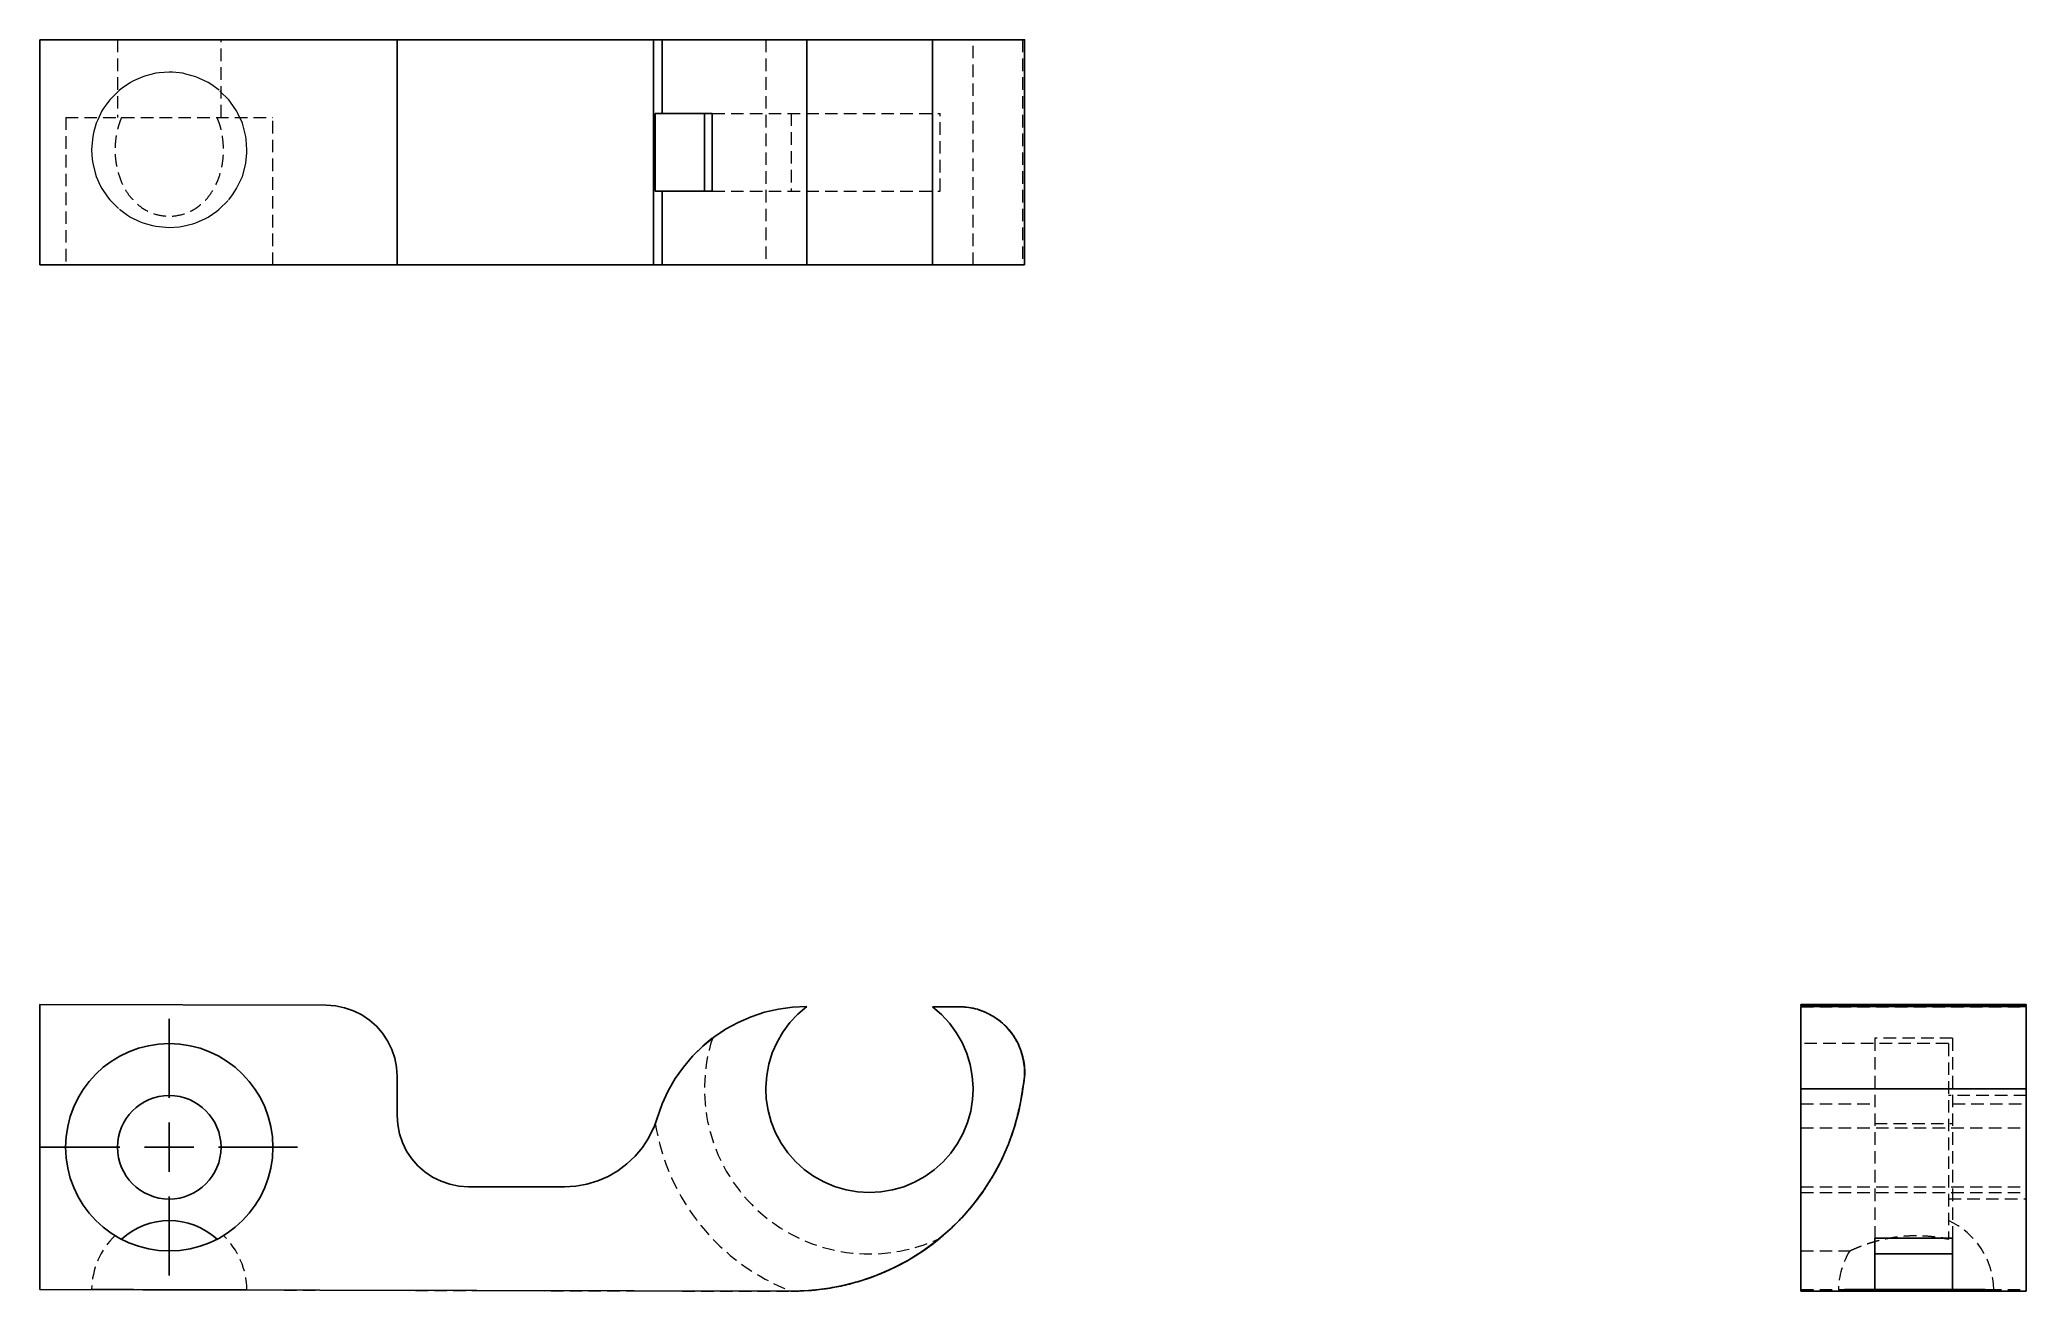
# Model space of a CAD drawing. Header units: millimetres. Extents: x 33 to 234, y 42 to 169.
import ezdxf

# ---------------------------------------------------------------- set-up
doc = ezdxf.new("R2010")
doc.units = ezdxf.units.MM
doc.linetypes.add('HIDDEN', pattern=[1.905, 1.27, -0.635])
doc.layers.add('10', color=7, linetype='Continuous')

# ---------------------------------------------------------------- blocks, each defined once
blk = doc.blocks.new('SW_CENTERMARKSYMBOL_0')
at = {"layer": '10', "color": 0}
for p, q in [((0, 5), (0, 13.01)), ((0, 0), (0, 2.5)), ((-5, 0), (-13.01, 0)), ((0, 0), (-2.5, 0)), ((0, 0), (0, -2.5)), ((0, 0), (2.5, 0)), ((5, 0), (13.01, 0)), ((0, -5), (0, -13.01))]:
    blk.add_line(p, q, dxfattribs=at)

msp = doc.modelspace()

# ---------------------------------------------------------------- linework, layer by layer
at = {"color": 7, "linetype": 'Continuous', "lineweight": 25}
for p, q in [((33.05, 146.58), (33.05, 169.42)), ((33.05, 169.42), (62.08, 169.42)), ((62.08, 169.42), (63.02, 169.42)), ((63.02, 169.42), (63.95, 169.42)), ((63.95, 169.42), (64.84, 169.42)), ((64.84, 169.42), (65.69, 169.42)), ((65.69, 169.42), (66.47, 169.42)), ((66.47, 169.42), (67.18, 169.42)), ((67.18, 169.42), (67.8, 169.42)), ((67.8, 169.42), (68.32, 169.42)), ((68.32, 169.42), (68.74, 169.42)), ((68.74, 169.42), (69.04, 169.42)), ((69.04, 169.42), (69.22, 169.42)), ((69.22, 169.42), (69.28, 169.42)), ((69.28, 146.58), (69.28, 169.42)), ((69.28, 169.42), (69.34, 169.42)), ((69.34, 169.42), (69.52, 169.42)), ((69.52, 169.42), (69.82, 169.42)), ((69.82, 169.42), (70.24, 169.42)), ((70.24, 169.42), (70.76, 169.42)), ((70.76, 169.42), (71.39, 169.42)), ((71.39, 169.42), (72.1, 169.42)), ((72.1, 169.42), (72.88, 169.42)), ((72.88, 169.42), (73.73, 169.42)), ((73.73, 169.42), (74.63, 169.42)), ((74.63, 169.42), (75.55, 169.42)), ((75.55, 169.42), (76.5, 169.42)), ((76.5, 169.42), (86.24, 169.42)), ((86.24, 169.42), (87.39, 169.42)), ((87.39, 169.42), (88.51, 169.42)), ((88.51, 169.42), (89.61, 169.42)), ((89.61, 169.42), (90.66, 169.42)), ((90.66, 169.42), (91.66, 169.42)), ((91.66, 169.42), (92.57, 169.42)), ((92.57, 169.42), (93.41, 169.42)), ((93.41, 169.42), (94.14, 169.42)), ((94.14, 169.42), (94.77, 169.42)), ((94.77, 169.42), (95.28, 169.42)), ((95.28, 146.58), (95.28, 169.42)), ((95.29, 169.42), (96.15, 169.42)), ((96.15, 161.94), (96.15, 169.42)), ((96.16, 169.42), (96.76, 169.42)), ((96.76, 169.42), (97.47, 169.42)), ((97.47, 169.42), (98.3, 169.42)), ((98.3, 169.42), (99.23, 169.42)), ((99.23, 169.42), (100.26, 169.42)), ((100.26, 169.42), (101.38, 169.42)), ((101.38, 169.42), (102.57, 169.42)), ((102.57, 169.42), (103.84, 169.42)), ((103.84, 169.42), (105.16, 169.42)), ((105.16, 169.42), (106.53, 169.42)), ((106.53, 169.42), (107.94, 169.42)), ((107.94, 169.42), (109.37, 169.42)), ((109.37, 169.42), (110.81, 169.42)), ((110.81, 146.58), (110.81, 169.42)), ((110.84, 169.42), (111.5, 169.42)), ((111.5, 169.42), (112.54, 169.42)), ((112.54, 169.42), (113.63, 169.42)), ((113.63, 169.42), (114.78, 169.42)), ((114.78, 169.42), (115.94, 169.42)), ((115.94, 169.42), (117.13, 169.42)), ((117.13, 169.42), (118.32, 169.42)), ((118.32, 169.42), (119.49, 169.42)), ((119.49, 169.42), (120.63, 169.42)), ((120.63, 169.42), (121.73, 169.42)), ((121.73, 169.42), (122.77, 169.42)), ((122.77, 169.42), (123.52, 169.42)), ((123.54, 146.58), (123.54, 169.42)), ((123.55, 169.42), (126.32, 169.42)), ((132.89, 146.58), (132.89, 169.42)), ((95.45, 154.06), (95.45, 161.94)), ((96.15, 161.94), (95.45, 161.94)), ((96.16, 161.94), (101.23, 161.94)), ((100.42, 161.94), (100.42, 154.06)), ((101.23, 161.94), (101.23, 154.06)), ((96.15, 154.06), (95.45, 154.06)), ((96.15, 146.58), (96.15, 154.06)), ((96.16, 154.06), (101.23, 154.06)), ((62.08, 146.58), (33.05, 146.58)), ((63.02, 146.58), (62.08, 146.58)), ((63.95, 146.58), (63.02, 146.58)), ((64.84, 146.58), (63.95, 146.58)), ((65.69, 146.58), (64.84, 146.58)), ((66.47, 146.58), (65.69, 146.58)), ((67.18, 146.58), (66.47, 146.58)), ((67.8, 146.58), (67.18, 146.58)), ((68.32, 146.58), (67.8, 146.58)), ((68.74, 146.58), (68.32, 146.58)), ((69.04, 146.58), (68.74, 146.58)), ((69.22, 146.58), (69.04, 146.58)), ((69.28, 146.58), (69.22, 146.58)), ((69.34, 146.58), (69.28, 146.58)), ((69.52, 146.58), (69.34, 146.58)), ((69.82, 146.58), (69.52, 146.58)), ((70.24, 146.58), (69.82, 146.58)), ((70.76, 146.58), (70.24, 146.58)), ((71.39, 146.58), (70.76, 146.58)), ((72.1, 146.58), (71.39, 146.58)), ((72.88, 146.58), (72.1, 146.58)), ((73.73, 146.58), (72.88, 146.58)), ((74.63, 146.58), (73.73, 146.58)), ((75.55, 146.58), (74.63, 146.58)), ((76.5, 146.58), (75.55, 146.58)), ((86.24, 146.58), (76.5, 146.58)), ((87.39, 146.58), (86.24, 146.58)), ((88.51, 146.58), (87.39, 146.58)), ((89.61, 146.58), (88.51, 146.58)), ((90.66, 146.58), (89.61, 146.58)), ((91.66, 146.58), (90.66, 146.58)), ((92.57, 146.58), (91.66, 146.58)), ((93.41, 146.58), (92.57, 146.58)), ((94.14, 146.58), (93.41, 146.58)), ((94.77, 146.58), (94.14, 146.58)), ((95.28, 146.58), (94.77, 146.58)), ((96.15, 146.58), (95.29, 146.58)), ((96.76, 146.58), (96.16, 146.58)), ((97.47, 146.58), (96.76, 146.58)), ((98.3, 146.58), (97.47, 146.58)), ((99.23, 146.58), (98.3, 146.58)), ((100.26, 146.58), (99.23, 146.58)), ((101.38, 146.58), (100.26, 146.58)), ((102.57, 146.58), (101.38, 146.58)), ((103.84, 146.58), (102.57, 146.58)), ((105.16, 146.58), (103.84, 146.58)), ((106.53, 146.58), (105.16, 146.58)), ((107.94, 146.58), (106.53, 146.58)), ((109.37, 146.58), (107.94, 146.58)), ((110.81, 146.58), (109.37, 146.58)), ((111.5, 146.58), (110.84, 146.58)), ((112.54, 146.58), (111.5, 146.58)), ((113.63, 146.58), (112.54, 146.58)), ((114.78, 146.58), (113.63, 146.58)), ((115.94, 146.58), (114.78, 146.58)), ((117.13, 146.58), (115.94, 146.58)), ((118.32, 146.58), (117.13, 146.58)), ((119.49, 146.58), (118.32, 146.58)), ((120.63, 146.58), (119.49, 146.58)), ((121.73, 146.58), (120.63, 146.58)), ((122.77, 146.58), (121.73, 146.58)), ((123.52, 146.58), (122.77, 146.58)), ((126.32, 146.58), (123.55, 146.58)), ((127.22, 146.58), (126.32, 146.58)), ((128.1, 146.58), (127.22, 146.58)), ((128.95, 146.58), (128.1, 146.58)), ((129.74, 146.58), (128.95, 146.58)), ((130.48, 146.58), (129.74, 146.58)), ((131.13, 146.58), (130.48, 146.58)), ((131.69, 146.58), (131.13, 146.58)), ((132.16, 146.58), (131.69, 146.58)), ((132.51, 146.58), (132.16, 146.58)), ((132.75, 146.58), (132.51, 146.58)), ((132.87, 146.58), (132.75, 146.58)), ((33.05, 71.58), (33.05, 42.69)), ((62.08, 71.51), (33.05, 71.58)), ((63.02, 71.44), (62.08, 71.51)), ((63.95, 71.25), (63.02, 71.44)), ((64.84, 70.95), (63.95, 71.25)), ((65.69, 70.53), (64.84, 70.95)), ((66.47, 70), (65.69, 70.53)), ((106.53, 70.8), (105.16, 70.34)), ((107.94, 71.12), (106.53, 70.8)), ((109.37, 71.32), (107.94, 71.12)), ((109.09, 69.74), (109.91, 70.61)), ((110.81, 71.38), (109.37, 71.32)), ((109.91, 70.61), (110.81, 71.38)), ((123.55, 71.35), (124.45, 70.57)), ((126.32, 71.34), (123.55, 71.35)), ((124.45, 70.57), (125.26, 69.7)), ((127.22, 71.28), (126.32, 71.35)), ((126.32, 71.35), (126.32, 71.35)), ((128.1, 71.09), (127.22, 71.28)), ((128.95, 70.78), (128.1, 71.09)), ((129.74, 70.36), (128.95, 70.78)), ((211.58, 71.58), (234.42, 71.58)), ((211.58, 71.51), (211.58, 71.58)), ((211.58, 71.51), (234.42, 71.51)), ((211.58, 71.44), (211.58, 71.51)), ((211.58, 71.41), (211.58, 71.44)), ((211.58, 71.38), (234.42, 71.38)), ((211.58, 71.28), (211.58, 71.35)), ((211.58, 71.09), (211.58, 71.28)), ((211.58, 70.78), (211.58, 71.09)), ((211.58, 70.36), (211.58, 70.78)), ((234.42, 71.58), (234.42, 71.51)), ((234.42, 71.51), (234.42, 71.44)), ((234.42, 71.44), (234.42, 71.41)), ((67.18, 69.38), (66.47, 70)), ((67.8, 68.67), (67.18, 69.38)), ((68.32, 67.88), (67.8, 68.67)), ((102.57, 69.07), (101.38, 68.27)), ((103.84, 69.77), (102.57, 69.07)), ((105.16, 70.34), (103.84, 69.77)), ((107.79, 67.76), (108.39, 68.79)), ((108.39, 68.79), (109.09, 69.74)), ((125.26, 69.7), (125.96, 68.74)), ((125.96, 68.74), (126.55, 67.71)), ((130.48, 69.84), (129.74, 70.36)), ((131.13, 69.22), (130.48, 69.84)), ((131.69, 68.52), (131.13, 69.22)), ((132.16, 67.75), (131.69, 68.52)), ((211.58, 69.84), (211.58, 70.36)), ((211.58, 69.22), (211.58, 69.84)), ((211.58, 68.52), (211.58, 69.22)), ((211.58, 67.75), (211.58, 68.52)), ((68.74, 67.03), (68.32, 67.88)), ((69.04, 66.14), (68.74, 67.03)), ((100.26, 67.35), (99.23, 66.34)), ((101.38, 68.27), (100.26, 67.35)), ((106.96, 65.54), (107.31, 66.67)), ((107.31, 66.67), (107.79, 67.76)), ((126.55, 67.71), (127.02, 66.62)), ((127.02, 66.62), (127.36, 65.49)), ((132.51, 66.92), (132.16, 67.75)), ((132.75, 66.05), (132.51, 66.92)), ((211.58, 66.92), (211.58, 67.75)), ((211.58, 66.05), (211.58, 66.92)), ((69.22, 65.21), (69.04, 66.14)), ((69.28, 64.28), (69.22, 65.21)), ((98.3, 65.24), (97.47, 64.06)), ((99.23, 66.34), (98.3, 65.24)), ((106.74, 64.37), (106.96, 65.54)), ((127.36, 65.49), (127.58, 64.32)), ((132.87, 65.16), (132.75, 66.05)), ((132.86, 64.25), (132.87, 65.16)), ((211.58, 65.16), (211.58, 66.05)), ((211.58, 64.25), (211.58, 65.16)), ((69.27, 60.34), (69.28, 64.28)), ((96.76, 62.81), (96.16, 61.49)), ((97.47, 64.06), (96.76, 62.81)), ((106.66, 63.19), (106.74, 64.37)), ((106.66, 63.01), (106.66, 63.19)), ((106.7, 62), (106.66, 63.01)), ((127.58, 64.32), (127.66, 63.13)), ((127.66, 63.01), (127.61, 61.94)), ((127.66, 63.13), (127.66, 63.01)), ((132.29, 60.77), (132.63, 62.51)), ((132.63, 62.51), (132.69, 63.03)), ((132.68, 63.03), (132.68, 63.03)), ((132.69, 63.03), (132.86, 64.25)), ((211.58, 63.03), (211.58, 64.25)), ((234.42, 63.03), (211.58, 63.03)), ((211.58, 62.51), (211.58, 63.03)), ((211.58, 60.77), (211.58, 62.51)), ((96.15, 61.49), (95.29, 59.06)), ((106.89, 60.82), (106.7, 62)), ((107.2, 59.68), (106.89, 60.82)), ((127.42, 60.77), (127.1, 59.63)), ((127.61, 61.94), (127.42, 60.77)), ((131.83, 59.07), (132.29, 60.77)), ((211.58, 59.07), (211.58, 60.77)), ((69.34, 59.4), (69.28, 60.34)), ((69.52, 58.47), (69.34, 59.4)), ((69.82, 57.57), (69.52, 58.47)), ((95.28, 59.06), (94.77, 58.03)), ((107.64, 58.58), (107.2, 59.68)), ((108.2, 57.53), (107.64, 58.58)), ((126.65, 58.53), (126.09, 57.48)), ((127.1, 59.63), (126.65, 58.53)), ((131.24, 57.41), (131.83, 59.07)), ((211.58, 57.41), (211.58, 59.07)), ((70.24, 56.72), (69.82, 57.57)), ((70.76, 55.93), (70.24, 56.72)), ((94.14, 57.07), (93.41, 56.2)), ((94.77, 58.03), (94.14, 57.07)), ((108.88, 56.55), (108.2, 57.53)), ((109.66, 55.66), (108.88, 56.55)), ((125.4, 56.51), (124.62, 55.62)), ((126.09, 57.48), (125.4, 56.51)), ((130.53, 55.79), (131.24, 57.41)), ((211.58, 55.79), (211.58, 57.41)), ((71.39, 55.22), (70.76, 55.93)), ((72.1, 54.6), (71.39, 55.22)), ((72.88, 54.07), (72.1, 54.6)), ((91.66, 54.72), (90.66, 54.15)), ((92.57, 55.41), (91.66, 54.72)), ((93.41, 56.2), (92.57, 55.41)), ((110.54, 54.86), (109.66, 55.66)), ((111.5, 54.16), (110.54, 54.86)), ((123.73, 54.82), (122.77, 54.13)), ((124.62, 55.62), (123.73, 54.82)), ((129.7, 54.23), (130.53, 55.79)), ((211.58, 54.23), (211.58, 55.79)), ((73.73, 53.65), (72.88, 54.07)), ((74.63, 53.35), (73.73, 53.65)), ((75.55, 53.16), (74.63, 53.35)), ((76.5, 53.1), (75.55, 53.16)), ((86.24, 53.1), (76.5, 53.1)), ((87.39, 53.17), (86.24, 53.1)), ((88.51, 53.37), (87.39, 53.17)), ((89.61, 53.7), (88.51, 53.37)), ((90.66, 54.15), (89.61, 53.7)), ((112.54, 53.58), (111.5, 54.16)), ((113.63, 53.12), (112.54, 53.58)), ((114.78, 52.78), (113.63, 53.12)), ((115.94, 52.58), (114.78, 52.78)), ((117.13, 52.51), (115.94, 52.58)), ((118.32, 52.57), (117.13, 52.51)), ((119.49, 52.77), (118.32, 52.57)), ((120.63, 53.1), (119.49, 52.77)), ((121.73, 53.56), (120.63, 53.1)), ((122.77, 54.13), (121.73, 53.56)), ((127.71, 51.33), (128.76, 52.74)), ((128.76, 52.74), (129.7, 54.23)), ((211.58, 52.74), (211.58, 54.23)), ((211.58, 51.33), (211.58, 52.74)), ((126.55, 49.99), (127.71, 51.33)), ((211.58, 49.99), (211.58, 51.33)), ((123.96, 47.6), (125.3, 48.75)), ((125.3, 48.75), (126.55, 49.99)), ((211.58, 48.75), (211.58, 49.99)), ((211.58, 47.6), (211.58, 48.75)), ((121.04, 45.62), (122.54, 46.56)), ((122.54, 46.56), (123.96, 47.6)), ((124.31, 47.88), (124.31, 47.88)), ((211.58, 46.56), (211.58, 47.6)), ((211.58, 45.62), (211.58, 46.56)), ((219.06, 47.88), (219.06, 42.52)), ((219.06, 47.88), (226.94, 47.88)), ((226.94, 47.88), (226.94, 42.52)), ((117.85, 44.1), (119.47, 44.8)), ((119.47, 44.8), (121.04, 45.62)), ((211.58, 44.8), (211.58, 45.62)), ((211.58, 44.1), (211.58, 44.8)), ((219.06, 46.28), (226.94, 46.28)), ((61.44, 42.62), (33.05, 42.69)), ((109.22, 42.5), (61.44, 42.62)), ((109.22, 42.51), (110.99, 42.57)), ((109.22, 42.5), (109.22, 42.5)), ((109.22, 42.5), (109.22, 42.5)), ((110.99, 42.57), (112.74, 42.76)), ((112.74, 42.76), (114.48, 43.08)), ((114.48, 43.08), (116.18, 43.53)), ((116.18, 43.53), (117.85, 44.1)), ((211.58, 43.53), (211.58, 44.1)), ((211.58, 43.08), (211.58, 43.53)), ((211.58, 42.76), (211.58, 43.08)), ((211.58, 42.57), (211.58, 42.76)), ((211.58, 42.51), (211.58, 42.57)), ((211.58, 42.52), (219.06, 42.52)), ((226.94, 42.5), (219.06, 42.5)), ((226.94, 42.52), (234.42, 42.52)), ((234.42, 42.52), (234.42, 42.57))]:
    msp.add_line(p, q, dxfattribs=at)
at = {"color": 7, "linetype": 'HIDDEN', "lineweight": 18}
for p, q in [((40.94, 169.42), (40.94, 161.54)), ((51.43, 161.54), (51.43, 169.42)), ((69.27, 146.58), (69.27, 169.42)), ((106.66, 169.42), (106.66, 146.58)), ((127.1, 169.42), (127.42, 169.42)), ((127.66, 146.58), (127.66, 169.42)), ((132.68, 169.42), (132.68, 146.58)), ((42.56, 165.24), (42.24, 165.08)), ((43.49, 165.66), (42.56, 165.24)), ((43.82, 165.76), (43.49, 165.66)), ((44.82, 166.02), (43.82, 165.76)), ((45.15, 166.06), (44.82, 166.02)), ((46.18, 166.14), (45.15, 166.06)), ((46.52, 166.12), (46.18, 166.14)), ((47.55, 166.02), (46.52, 166.12)), ((47.87, 165.94), (47.55, 166.02)), ((48.88, 165.66), (47.87, 165.94)), ((49.17, 165.53), (48.88, 165.66)), ((50.12, 165.08), (49.17, 165.53)), ((40.15, 163.32), (39.56, 162.5)), ((40.36, 163.54), (40.15, 163.32)), ((41.12, 164.29), (40.36, 163.54)), ((41.41, 164.51), (41.12, 164.29)), ((42.24, 165.08), (41.41, 164.51)), ((50.39, 164.91), (50.12, 165.08)), ((51.25, 164.29), (50.39, 164.91)), ((52.22, 163.32), (51.25, 164.29)), ((52.4, 163.08), (52.22, 163.32)), ((35.68, 161.54), (56.69, 161.54)), ((35.68, 161.54), (35.68, 146.58)), ((38.93, 161.29), (38.78, 160.95)), ((39.36, 162.2), (38.93, 161.29)), ((39.56, 162.5), (39.36, 162.2)), ((53.01, 162.2), (52.4, 163.08)), ((53.14, 161.93), (53.01, 162.2)), ((53.59, 160.95), (53.14, 161.93)), ((56.69, 146.58), (56.69, 161.54)), ((101.23, 161.94), (124.31, 161.94)), ((109.22, 161.94), (109.22, 154.06)), ((124.31, 154.06), (124.31, 161.94)), ((38.43, 159.62), (38.33, 158.63)), ((38.51, 159.99), (38.43, 159.62)), ((38.78, 160.95), (38.51, 159.99)), ((53.67, 160.67), (53.59, 160.95)), ((53.94, 159.62), (53.67, 160.67)), ((53.98, 159.33), (53.94, 159.62)), ((54.06, 158.26), (53.98, 159.33)), ((38.33, 158.63), (38.31, 158.26)), ((38.31, 158.26), (38.38, 157.26)), ((38.38, 157.26), (38.43, 156.89)), ((53.94, 156.89), (54.05, 157.96)), ((54.05, 157.96), (54.06, 158.26)), ((38.43, 156.89), (38.67, 155.92)), ((38.67, 155.92), (38.78, 155.56)), ((38.78, 155.56), (39.19, 154.65)), ((53.01, 154.32), (53.47, 155.29)), ((53.47, 155.29), (53.59, 155.56)), ((53.59, 155.56), (53.88, 156.6)), ((53.88, 156.6), (53.94, 156.89)), ((39.19, 154.65), (39.36, 154.32)), ((39.36, 154.32), (39.93, 153.49)), ((39.93, 153.49), (40.15, 153.19)), ((40.15, 153.19), (41.12, 152.22)), ((51.25, 152.22), (52.22, 153.19)), ((52.22, 153.19), (52.59, 153.7)), ((52.59, 153.7), (52.84, 154.07)), ((52.84, 154.07), (53.01, 154.32)), ((101.23, 154.06), (124.31, 154.06)), ((41.12, 152.22), (41.95, 151.63)), ((41.95, 151.63), (42.24, 151.44)), ((42.24, 151.44), (43.17, 150.99)), ((48.88, 150.85), (49.84, 151.29)), ((49.84, 151.29), (50.12, 151.43)), ((50.12, 151.43), (51, 152.04)), ((51, 152.04), (51.25, 152.22)), ((43.17, 150.99), (43.49, 150.86)), ((43.49, 150.86), (44.48, 150.58)), ((44.48, 150.58), (44.82, 150.5)), ((44.82, 150.5), (45.85, 150.4)), ((45.85, 150.4), (46.18, 150.38)), ((46.18, 150.38), (47.22, 150.46)), ((47.22, 150.46), (47.55, 150.5)), ((47.55, 150.5), (48.57, 150.76)), ((48.57, 150.76), (48.88, 150.85)), ((127.19, 146.58), (127.1, 146.58)), ((105.16, 70.34), (106.53, 70.8)), ((106.53, 70.8), (107.94, 71.12)), ((107.94, 71.12), (109.37, 71.32)), ((109.37, 71.32), (110.81, 71.38)), ((110.81, 71.38), (110.81, 71.38)), ((211.58, 71.35), (234.42, 71.35)), ((234.42, 71.15), (234.42, 70.98)), ((234.42, 70.72), (234.42, 70.61)), ((234.42, 70.61), (234.42, 69.74)), ((101.38, 68.27), (102.57, 69.07)), ((102.57, 69.07), (103.84, 69.77)), ((103.84, 69.77), (105.16, 70.34)), ((211.58, 69.74), (211.58, 69.81)), ((234.42, 69.74), (234.42, 68.79)), ((234.42, 68.79), (234.42, 67.76)), ((99.23, 66.34), (100.26, 67.35)), ((100.26, 67.35), (101.38, 68.27)), ((101.23, 68.15), (101.23, 68.15)), ((226.54, 67.61), (211.58, 67.61)), ((226.94, 68.15), (219.06, 68.15)), ((219.06, 68.15), (219.06, 47.88)), ((226.54, 67.61), (226.54, 47.78)), ((226.94, 68.15), (226.94, 47.88)), ((234.42, 67.76), (234.42, 66.67)), ((234.42, 66.67), (234.42, 66.11)), ((97.47, 64.06), (98.3, 65.24)), ((98.3, 65.24), (99.23, 66.34)), ((234.42, 65.6), (234.42, 65.54)), ((234.42, 65.54), (234.42, 65.14)), ((234.42, 64.64), (234.42, 64.37)), ((69.28, 64.28), (69.28, 64.27)), ((96.16, 61.49), (96.76, 62.81)), ((96.76, 62.81), (97.47, 64.06)), ((211.58, 64.3), (211.58, 64.37)), ((234.42, 64.37), (234.42, 64.31)), ((234.42, 63.01), (234.42, 62.82)), ((234.42, 62.47), (234.42, 62)), ((211.58, 61.49), (219.06, 61.49)), ((211.58, 60.81), (211.58, 60.82)), ((234.42, 62.35), (226.54, 62.35)), ((226.94, 61.49), (234.42, 61.49)), ((234.42, 60.82), (234.42, 60.08)), ((95.28, 59.06), (95.28, 59.06)), ((211.58, 59.06), (234.42, 59.06)), ((219.06, 59.51), (226.94, 59.51)), ((234.42, 59.02), (234.42, 58.58)), ((234.42, 58.58), (234.42, 57.53)), ((234.42, 58.55), (234.42, 58.47)), ((211.58, 57.43), (211.58, 57.53)), ((234.42, 57.57), (234.42, 57.56)), ((234.42, 57.53), (234.42, 56.55)), ((234.42, 56.55), (234.42, 55.66)), ((234.42, 55.66), (234.42, 54.86)), ((234.42, 54.86), (234.42, 54.16)), ((76.5, 53.11), (76.5, 53.11)), ((211.58, 54.16), (211.58, 54.21)), ((211.58, 53.1), (234.42, 53.1)), ((211.58, 52.77), (211.58, 52.78)), ((211.58, 52.52), (234.42, 52.52)), ((234.42, 54.16), (234.42, 53.58)), ((234.42, 54.14), (234.42, 54.07)), ((234.42, 53.65), (234.42, 53.61)), ((234.42, 53.58), (234.42, 53.12)), ((234.42, 53.12), (234.42, 52.78)), ((234.42, 52.78), (234.42, 52.58)), ((226.54, 51.86), (234.42, 51.86)), ((211.58, 46.6), (216.53, 46.6)), ((33.05, 42.69), (82.96, 42.56)), ((38.31, 42.68), (38.38, 42.68)), ((38.33, 42.68), (38.31, 42.68)), ((38.43, 42.68), (38.33, 42.68)), ((38.38, 42.68), (38.43, 42.68)), ((38.43, 42.68), (38.67, 42.68)), ((38.51, 42.68), (38.43, 42.68)), ((38.78, 42.68), (38.51, 42.68)), ((38.67, 42.68), (38.78, 42.68)), ((38.93, 42.68), (38.78, 42.68)), ((38.78, 42.68), (39.19, 42.68)), ((39.36, 42.68), (38.93, 42.68)), ((39.19, 42.68), (39.36, 42.67)), ((39.56, 42.67), (39.36, 42.68)), ((39.36, 42.67), (39.93, 42.67)), ((40.15, 42.67), (39.56, 42.67)), ((39.93, 42.67), (40.15, 42.67)), ((40.36, 42.67), (40.15, 42.67)), ((40.15, 42.67), (41.12, 42.67)), ((41.12, 42.67), (40.36, 42.67)), ((41.41, 42.67), (41.12, 42.67)), ((41.12, 42.67), (41.95, 42.67)), ((42.24, 42.67), (41.41, 42.67)), ((41.95, 42.67), (42.24, 42.67)), ((42.56, 42.67), (42.24, 42.67)), ((42.24, 42.67), (43.17, 42.67)), ((43.49, 42.66), (42.56, 42.67)), ((43.17, 42.67), (43.49, 42.66)), ((43.82, 42.66), (43.49, 42.66)), ((43.49, 42.66), (44.48, 42.66)), ((44.82, 42.66), (43.82, 42.66)), ((44.48, 42.66), (44.82, 42.66)), ((45.15, 42.66), (44.82, 42.66)), ((44.82, 42.66), (45.85, 42.66)), ((46.18, 42.66), (45.15, 42.66)), ((45.85, 42.66), (46.18, 42.66)), ((46.52, 42.66), (46.18, 42.66)), ((46.18, 42.66), (47.22, 42.65)), ((47.55, 42.65), (46.52, 42.66)), ((47.22, 42.65), (47.55, 42.65)), ((47.87, 42.65), (47.55, 42.65)), ((47.55, 42.65), (48.57, 42.65)), ((48.88, 42.65), (47.87, 42.65)), ((48.57, 42.65), (48.88, 42.65)), ((49.17, 42.65), (48.88, 42.65)), ((48.88, 42.65), (49.84, 42.65)), ((50.12, 42.65), (49.17, 42.65)), ((49.84, 42.65), (50.12, 42.65)), ((50.39, 42.65), (50.12, 42.65)), ((50.12, 42.65), (51, 42.65)), ((51.25, 42.64), (50.39, 42.65)), ((51, 42.65), (51.25, 42.64)), ((52.22, 42.64), (51.25, 42.64)), ((51.25, 42.64), (52.22, 42.64)), ((52.4, 42.64), (52.22, 42.64)), ((52.22, 42.64), (52.59, 42.64)), ((53.01, 42.64), (52.4, 42.64)), ((52.59, 42.64), (52.84, 42.64)), ((52.84, 42.64), (53.01, 42.64)), ((53.14, 42.64), (53.01, 42.64)), ((53.01, 42.64), (53.47, 42.64)), ((53.59, 42.64), (53.14, 42.64)), ((53.47, 42.64), (53.59, 42.64)), ((53.67, 42.64), (53.59, 42.64)), ((53.59, 42.64), (53.88, 42.64)), ((53.94, 42.64), (53.67, 42.64)), ((53.88, 42.64), (53.94, 42.64)), ((53.98, 42.64), (53.94, 42.64)), ((53.94, 42.64), (54.05, 42.64)), ((54.06, 42.64), (53.98, 42.64)), ((54.05, 42.64), (54.06, 42.64)), ((82.96, 42.56), (109.22, 42.5)), ((211.58, 42.69), (234.42, 42.69)), ((215.38, 42.66), (215.46, 42.65)), ((215.4, 42.66), (215.38, 42.66)), ((215.5, 42.66), (215.4, 42.66)), ((215.46, 42.65), (215.5, 42.65)), ((215.58, 42.66), (215.5, 42.66)), ((215.5, 42.65), (215.76, 42.65)), ((215.86, 42.66), (215.58, 42.66)), ((215.76, 42.65), (215.85, 42.65)), ((215.85, 42.65), (216.29, 42.65)), ((215.99, 42.67), (215.86, 42.66)), ((216.44, 42.67), (215.99, 42.67)), ((216.29, 42.65), (216.43, 42.65)), ((216.43, 42.65), (217.04, 42.65)), ((216.63, 42.67), (216.44, 42.67)), ((217.22, 42.67), (216.63, 42.67)), ((217.04, 42.65), (217.22, 42.64)), ((218.19, 42.67), (217.22, 42.67)), ((217.22, 42.64), (218.19, 42.64)), ((218.49, 42.67), (218.19, 42.67)), ((218.19, 42.64), (218.7, 42.64)), ((219.32, 42.67), (218.49, 42.67)), ((218.7, 42.64), (219.07, 42.64)), ((219.07, 42.64), (219.32, 42.64)), ((219.65, 42.68), (219.32, 42.67)), ((219.32, 42.64), (220.29, 42.64)), ((220.56, 42.68), (219.65, 42.68)), ((220.29, 42.64), (220.56, 42.64)), ((220.92, 42.68), (220.56, 42.68)), ((220.56, 42.64), (221.6, 42.64)), ((221.89, 42.68), (220.92, 42.68)), ((221.6, 42.64), (221.89, 42.64)), ((222.26, 42.68), (221.89, 42.68)), ((221.89, 42.64), (222.96, 42.64)), ((223.26, 42.68), (222.26, 42.68)), ((222.96, 42.64), (223.26, 42.64)), ((223.63, 42.68), (223.26, 42.68)), ((223.26, 42.64), (224.33, 42.64)), ((224.62, 42.68), (223.63, 42.68)), ((224.33, 42.64), (224.62, 42.64)), ((224.99, 42.68), (224.62, 42.68)), ((224.62, 42.64), (225.67, 42.64)), ((225.95, 42.68), (224.99, 42.68)), ((225.67, 42.64), (225.95, 42.64)), ((226.29, 42.68), (225.95, 42.68)), ((225.95, 42.64), (226.93, 42.64)), ((227.2, 42.68), (226.29, 42.68)), ((226.93, 42.64), (227.2, 42.64)), ((227.5, 42.67), (227.2, 42.68)), ((227.2, 42.64), (228.08, 42.64)), ((228.32, 42.67), (227.5, 42.67)), ((228.08, 42.64), (228.32, 42.64)), ((228.54, 42.67), (228.32, 42.67)), ((228.32, 42.64), (229.29, 42.64)), ((229.29, 42.67), (228.54, 42.67)), ((229.51, 42.67), (229.29, 42.67)), ((229.29, 42.64), (229.91, 42.65)), ((230.08, 42.67), (229.51, 42.67)), ((229.91, 42.65), (230.08, 42.65)), ((230.24, 42.67), (230.08, 42.67)), ((230.08, 42.65), (230.53, 42.65)), ((230.66, 42.66), (230.24, 42.67)), ((230.53, 42.65), (230.66, 42.65)), ((230.76, 42.66), (230.66, 42.66)), ((230.66, 42.65), (230.94, 42.65)), ((231.02, 42.66), (230.76, 42.66)), ((230.94, 42.65), (231.02, 42.65)), ((231.06, 42.66), (231.02, 42.66)), ((231.02, 42.65), (231.12, 42.66)), ((231.14, 42.66), (231.06, 42.66)), ((231.12, 42.66), (231.14, 42.66))]:
    msp.add_line(p, q, dxfattribs=at)
at = {"color": 7, "linetype": 'Continuous', "lineweight": 25}
for radius in [10.51, 5.25]:
    msp.add_circle((46.18, 57.1), radius, dxfattribs=at)
at = {"color": 7, "linetype": 'HIDDEN', "lineweight": 18}
for centre, radius, start, end in [((110.79, 55.61), 15.77, 127.3271, 158.0999), ((110.79, 55.61), 15.77, 127.3271, 158.0999), ((117.16, 63.01), 16.73, 162.1322, 295.3003), ((117.16, 63.01), 21.99, 189.1626, 248.8457), ((223.26, 42.51), 7.88, 1.1047, 65.3722), ((46.18, 42.51), 7.88, 134.2213, 178.7517), ((46.18, 42.51), 7.88, 0.9575, 45.7768), ((223.26, 42.51), 7.88, 148.6902, 178.8996)]:
    msp.add_arc(centre, radius, start, end, dxfattribs=at)
at = {"color": 7, "linetype": 'Continuous', "lineweight": 25}
for centre, radius, start, end in [((46.18, 42.51), 7.16, 47.4481, 132.5505), ((109.35, 66.04), 23.53, 269.6859, 309.4805), ((109.35, 66.04), 23.53, 269.6859, 309.4805)]:
    msp.add_arc(centre, radius, start, end, dxfattribs=at)
for points in [[(127.22, 169.42), (126.92, 169.42), (126.62, 169.42), (126.32, 169.42)], [(128.1, 169.42), (127.81, 169.42), (127.52, 169.42), (127.22, 169.42)], [(128.94, 169.42), (128.67, 169.42), (128.39, 169.42), (128.1, 169.42)], [(129.74, 169.42), (129.48, 169.42), (129.22, 169.42), (128.94, 169.42)], [(130.47, 169.42), (130.24, 169.42), (129.99, 169.42), (129.74, 169.42)], [(131.12, 169.42), (130.92, 169.42), (130.7, 169.42), (130.47, 169.42)], [(131.69, 169.42), (131.51, 169.42), (131.33, 169.42), (131.12, 169.42)], [(132.15, 169.42), (132.01, 169.42), (131.86, 169.42), (131.69, 169.42)], [(132.51, 169.42), (132.41, 169.42), (132.29, 169.42), (132.15, 169.42)], [(132.75, 169.42), (132.69, 169.42), (132.61, 169.42), (132.51, 169.42)], [(132.88, 169.42), (132.86, 169.42), (132.81, 169.42), (132.75, 169.42)], [(127.22, 71.28), (126.92, 71.33), (126.62, 71.35), (126.32, 71.35)], [(128.1, 71.09), (127.81, 71.17), (127.52, 71.24), (127.22, 71.28)], [(128.94, 70.78), (128.67, 70.9), (128.39, 71), (128.1, 71.09)], [(129.74, 70.35), (129.48, 70.51), (129.22, 70.65), (128.94, 70.78)], [(234.42, 71.28), (234.42, 71.33), (234.42, 71.35), (234.42, 71.35)], [(234.42, 71.09), (234.42, 71.17), (234.42, 71.24), (234.42, 71.28)], [(234.42, 70.78), (234.42, 70.9), (234.42, 71), (234.42, 71.09)], [(234.42, 70.35), (234.42, 70.51), (234.42, 70.65), (234.42, 70.78)], [(130.47, 69.83), (130.24, 70.02), (129.99, 70.2), (129.74, 70.35)], [(131.12, 69.21), (130.92, 69.43), (130.7, 69.64), (130.47, 69.83)], [(131.69, 68.51), (131.51, 68.76), (131.33, 68.99), (131.12, 69.21)], [(132.15, 67.74), (132.01, 68.01), (131.86, 68.27), (131.69, 68.51)], [(234.42, 69.83), (234.42, 70.02), (234.42, 70.2), (234.42, 70.35)], [(234.42, 69.21), (234.42, 69.43), (234.42, 69.64), (234.42, 69.83)], [(234.42, 68.51), (234.42, 68.76), (234.42, 68.99), (234.42, 69.21)], [(234.42, 67.74), (234.42, 68.01), (234.42, 68.27), (234.42, 68.51)], [(132.51, 66.92), (132.41, 67.2), (132.29, 67.48), (132.15, 67.74)], [(132.75, 66.05), (132.69, 66.35), (132.61, 66.64), (132.51, 66.92)], [(234.42, 66.92), (234.42, 67.2), (234.42, 67.48), (234.42, 67.74)], [(234.42, 66.05), (234.42, 66.35), (234.42, 66.64), (234.42, 66.92)], [(132.88, 65.16), (132.86, 65.46), (132.81, 65.76), (132.75, 66.05)], [(132.88, 64.25), (132.9, 64.55), (132.9, 64.86), (132.88, 65.16)], [(234.42, 65.16), (234.42, 65.46), (234.42, 65.76), (234.42, 66.05)], [(234.42, 64.25), (234.42, 64.55), (234.42, 64.86), (234.42, 65.16)], [(132.28, 60.78), (132.41, 61.35), (132.52, 61.93), (132.61, 62.51)], [(132.61, 62.51), (132.64, 62.68), (132.66, 62.85), (132.68, 63.03)], [(132.68, 63.03), (132.79, 63.43), (132.85, 63.84), (132.88, 64.25)], [(234.42, 63.03), (234.42, 63.43), (234.42, 63.84), (234.42, 64.25)], [(234.42, 62.51), (234.42, 62.68), (234.42, 62.85), (234.42, 63.03)], [(234.42, 60.78), (234.42, 61.35), (234.42, 61.93), (234.42, 62.51)], [(131.82, 59.07), (132, 59.63), (132.15, 60.2), (132.28, 60.78)], [(234.42, 59.07), (234.42, 59.63), (234.42, 60.2), (234.42, 60.78)], [(131.24, 57.41), (131.45, 57.96), (131.65, 58.51), (131.82, 59.07)], [(234.42, 57.41), (234.42, 57.96), (234.42, 58.51), (234.42, 59.07)], [(130.53, 55.79), (130.78, 56.32), (131.02, 56.86), (131.24, 57.41)], [(234.42, 55.79), (234.42, 56.32), (234.42, 56.86), (234.42, 57.41)], [(129.7, 54.24), (130, 54.74), (130.27, 55.26), (130.53, 55.79)], [(234.42, 54.24), (234.42, 54.74), (234.42, 55.26), (234.42, 55.79)], [(127.71, 51.33), (128.08, 51.79), (128.43, 52.26), (128.76, 52.74)], [(128.76, 52.74), (129.09, 53.23), (129.4, 53.73), (129.7, 54.24)], [(234.42, 52.74), (234.42, 53.23), (234.42, 53.73), (234.42, 54.24)], [(234.42, 51.33), (234.42, 51.79), (234.42, 52.26), (234.42, 52.74)], [(126.55, 49.99), (126.95, 50.42), (127.34, 50.87), (127.71, 51.33)], [(234.42, 49.99), (234.42, 50.42), (234.42, 50.87), (234.42, 51.33)], [(123.96, 47.6), (124.42, 47.97), (124.87, 48.35), (125.3, 48.75)], [(125.3, 48.75), (125.73, 49.15), (126.15, 49.56), (126.55, 49.99)], [(234.42, 48.75), (234.42, 49.15), (234.42, 49.56), (234.42, 49.99)], [(234.42, 47.6), (234.42, 47.97), (234.42, 48.35), (234.42, 48.75)], [(121.04, 45.62), (121.55, 45.92), (122.05, 46.23), (122.54, 46.56)], [(122.54, 46.56), (123.02, 46.89), (123.5, 47.24), (123.96, 47.6)], [(234.42, 46.56), (234.42, 46.89), (234.42, 47.24), (234.42, 47.6)], [(234.42, 45.62), (234.42, 45.92), (234.42, 46.23), (234.42, 46.56)], [(117.85, 44.11), (118.4, 44.32), (118.94, 44.55), (119.47, 44.8)], [(119.47, 44.8), (120, 45.06), (120.53, 45.33), (121.04, 45.62)], [(234.42, 44.8), (234.42, 45.06), (234.42, 45.33), (234.42, 45.62)], [(234.42, 44.11), (234.42, 44.32), (234.42, 44.55), (234.42, 44.8)], [(110.99, 42.57), (111.57, 42.61), (112.16, 42.68), (112.74, 42.76)], [(112.74, 42.76), (113.32, 42.85), (113.9, 42.95), (114.48, 43.08)], [(114.48, 43.08), (115.05, 43.21), (115.62, 43.36), (116.18, 43.53)], [(116.18, 43.53), (116.75, 43.7), (117.3, 43.89), (117.85, 44.11)], [(234.42, 43.53), (234.42, 43.7), (234.42, 43.89), (234.42, 44.11)], [(234.42, 43.08), (234.42, 43.21), (234.42, 43.36), (234.42, 43.53)], [(234.42, 42.76), (234.42, 42.85), (234.42, 42.95), (234.42, 43.08)], [(234.42, 42.57), (234.42, 42.61), (234.42, 42.68), (234.42, 42.76)]]:
    msp.add_open_spline(points, degree=3, dxfattribs=at)
msp.add_open_spline([(132.89, 169.42), (132.89, 169.42), (132.9, 169.42), (132.89, 169.42), (132.88, 169.42)], degree=3, knots=[0, 0, 0, 0, 0.154998, 1, 1, 1, 1], dxfattribs=at)
at = {"color": 7, "linetype": 'HIDDEN', "lineweight": 18}
for points, knots in [([(41.34, 161.54), (41.31, 161.47), (41.25, 161.32), (41.16, 161.09), (41.09, 160.87), (41.02, 160.64), (40.96, 160.42), (40.91, 160.21), (40.82, 159.79), (40.72, 159.18), (40.68, 158.36), (40.7, 157.53), (40.84, 156.45), (41.13, 155.42), (41.58, 154.44), (42, 153.75), (42.53, 153.12), (43.32, 152.39), (44.51, 151.72), (46.16, 151.43), (47.82, 151.71), (49.02, 152.38), (49.82, 153.09), (50.35, 153.73), (50.77, 154.41), (51.22, 155.38), (51.51, 156.39), (51.66, 157.45), (51.69, 158.27), (51.65, 159.1), (51.55, 159.79), (51.44, 160.33), (51.33, 160.73), (51.19, 161.14), (51.08, 161.4), (51.03, 161.54)], [0, 0, 0, 0, 0.009502, 0.018795, 0.027884, 0.03678, 0.045489, 0.054019, 0.06238, 0.094002, 0.124934, 0.155822, 0.187252, 0.24952, 0.277811, 0.312064, 0.343291, 0.374607, 0.437015, 0.499237, 0.561653, 0.624196, 0.655567, 0.686949, 0.720364, 0.749628, 0.810406, 0.84117, 0.871387, 0.903158, 0.935618, 0.950815, 0.966579, 0.982958, 1, 1, 1, 1]), ([(216.53, 46.6), (216.53, 46.6), (216.54, 46.61), (216.63, 46.65), (216.77, 46.71), (216.93, 46.78), (217.1, 46.85), (217.32, 46.94), (217.58, 47.05), (217.91, 47.17), (218.29, 47.31), (218.73, 47.45), (219.19, 47.59), (219.67, 47.71), (220.24, 47.84), (220.91, 47.97), (221.71, 48.08), (222.52, 48.14), (223.34, 48.16), (224.17, 48.13), (224.97, 48.06), (225.77, 47.94), (226.28, 47.84), (226.54, 47.78)], [0, 0, 0, 0, 0.039277, 0.081033, 0.123747, 0.152109, 0.182503, 0.214883, 0.249186, 0.288287, 0.332934, 0.374578, 0.420041, 0.461723, 0.499808, 0.564246, 0.62477, 0.687788, 0.7497, 0.811596, 0.874551, 0.934937, 1, 1, 1, 1]), ([(226.54, 47.78), (226.28, 47.84), (226.02, 47.9), (225.75, 47.94), (225.75, 47.94)], [0, 0, 0, 0, 0.993221, 1, 1, 1, 1])]:
    msp.add_open_spline(points, degree=3, knots=knots, dxfattribs=at)
msp.add_open_spline([(109.22, 42.52), (109.81, 42.51), (110.4, 42.53), (110.99, 42.57)], degree=3, dxfattribs=at)

# ---------------------------------------------------------------- block references
at = {"layer": '10'}
msp.add_blockref('SW_CENTERMARKSYMBOL_0', (46.18, 57.1), dxfattribs=at)

doc.saveas('drawing.dxf')
